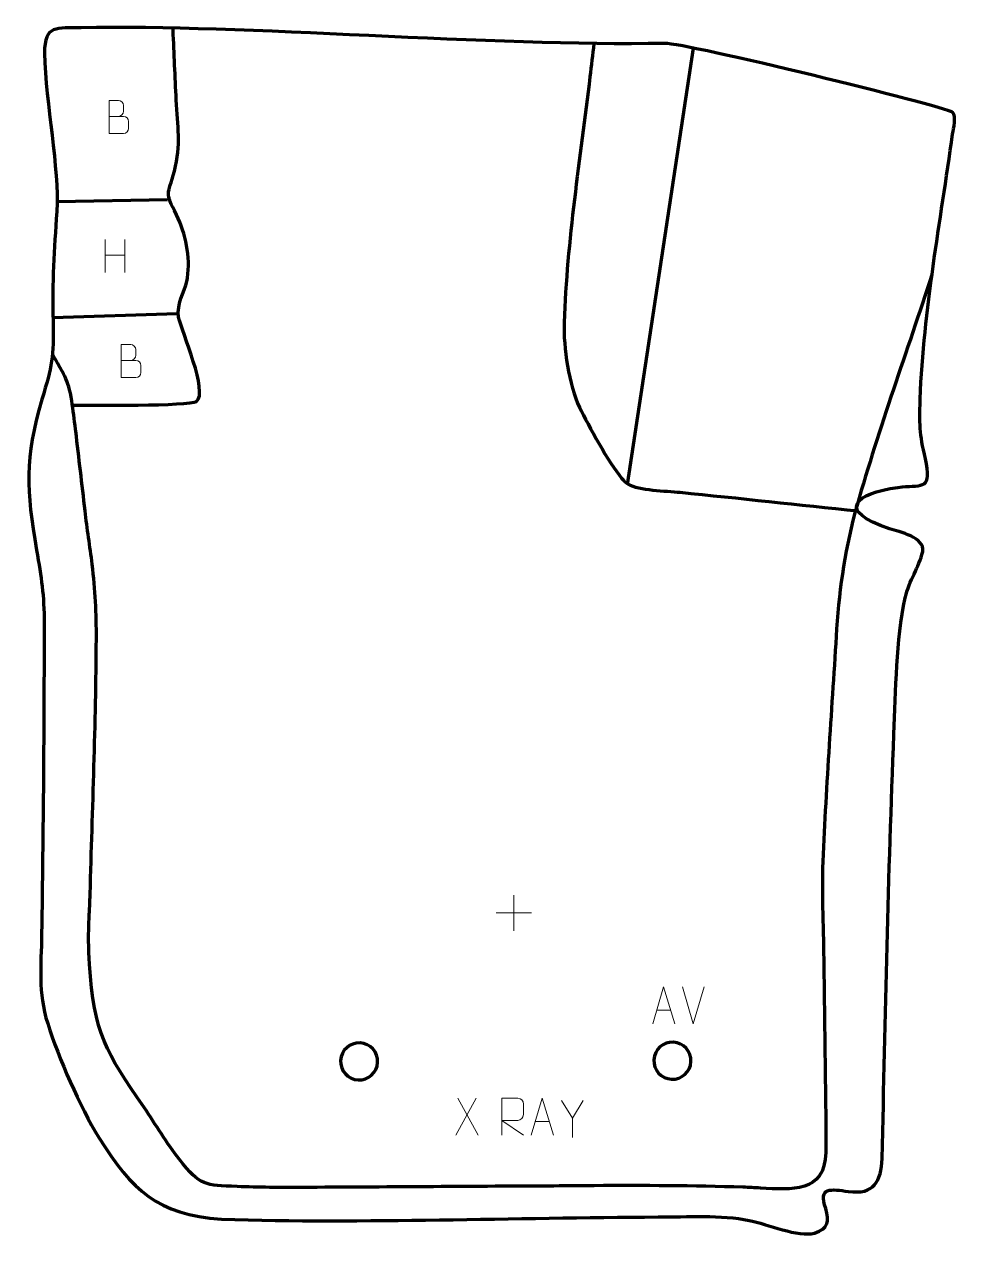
# Model space of a CAD drawing. Header units: millimetres. Extents: x -557 to 72, y 36 to 855.
import ezdxf

# ---------------------------------------------------------------- set-up
doc = ezdxf.new("R2010")
doc.units = ezdxf.units.MM
doc.header["$MEASUREMENT"] = 0
doc.layers.add('layer 2', color=7, linetype='Continuous')
doc.layers.add('layer 3', color=7, linetype='Continuous')

msp = doc.modelspace()

# ---------------------------------------------------------------- linework, layer by layer
at = {"layer": 'layer 2', "color": 142, "lineweight": 158}
for points, knots in [([(-524.7134, 597.6972), (-513.6597, 597.7873), (-445.219, 597.1714), (-440.9266, 600.3072), (-440.9266, 600.3072), (-432.5166, 606.451), (-450.8653, 647.0978), (-452.9272, 657.1877), (-452.9272, 657.1877), (-454.2232, 666.3861), (-449.2949, 672.8586), (-447.2651, 682.1257), (-447.2651, 682.1257), (-447.2651, 682.1257), (-446.9625, 683.6768), (-446.9625, 683.6768), (-446.9625, 683.6768), (-444.6694, 697.8166), (-448.2931, 713.3535), (-454.3482, 726.1506), (-454.3482, 726.1506), (-462.4521, 742.2633), (-460.1585, 738.9281), (-455.7374, 755.5348), (-455.7374, 755.5348), (-451.1701, 773.6452), (-453.5213, 785.6063), (-454.5009, 803.6113), (-454.5009, 803.6113), (-455.2381, 819.2567), (-455.9375, 834.9039), (-456.6346, 850.5512), (-456.6346, 850.5512), (-456.6346, 850.5512), (-456.702, 852.0651), (-456.702, 852.0651)], [0, 0, 0, 0, 0.1, 0.1, 0.1, 0.1, 0.2, 0.2, 0.2, 0.2, 0.3, 0.3, 0.3, 0.3, 0.4, 0.4, 0.4, 0.4, 0.5, 0.5, 0.5, 0.5, 0.6, 0.6, 0.6, 0.6, 0.7, 0.7, 0.7, 0.7, 0.8, 0.8, 0.8, 0.8, 1, 1, 1, 1]), ([(-172.9575, 841.6238), (-173.8589, 834.1622), (-174.7602, 826.7005), (-175.6615, 819.2389), (-175.6615, 819.2389), (-182.2898, 764.6735), (-191.1434, 708.3131), (-193.0994, 653.461), (-193.0994, 653.461), (-193.6823, 637.1132), (-189.7234, 611.087), (-182.6666, 596.3019), (-182.6666, 596.3019), (-176.7814, 583.9716), (-162.8886, 559.0234), (-154.4034, 548.6782), (-154.4034, 548.6782), (-152.9616, 546.9832), (-151.8092, 545.7967), (-150.0143, 544.4837), (-150.0143, 544.4837), (-142.87, 540.379), (-124.2018, 539.9548), (-115.07, 539.0502), (-115.07, 539.0502), (-75.0436, 535.0853), (-35.068, 530.5921), (4.9435, 526.4722)], [0, 0, 0, 0, 0.125, 0.125, 0.125, 0.125, 0.25, 0.25, 0.25, 0.25, 0.375, 0.375, 0.375, 0.375, 0.5, 0.5, 0.5, 0.5, 0.625, 0.625, 0.625, 0.625, 0.75, 0.75, 0.75, 0.75, 1, 1, 1, 1]), ([(54.843, 685.6431), (38.0294, 634.2836), (19.1737, 582.3443), (4.43, 530.4667), (4.43, 530.4667), (-3.5342, 502.4435), (-7.4874, 476.0311), (-9.3871, 447.013), (-9.3871, 447.013), (-12.5502, 394.7191), (-16.5641, 342.5166), (-18.6906, 290.1592), (-18.6906, 290.1592), (-19.5851, 266.7427), (-18.268, 243.0798), (-17.9913, 219.6353), (-17.9913, 219.6353), (-17.6556, 188.1883), (-17.2389, 156.7421), (-16.7988, 125.2964), (-16.7988, 125.2964), (-16.6517, 114.8351), (-16.6061, 104.4056), (-16.7775, 93.9438), (-16.7775, 93.9438), (-17.2648, 66.3739), (-39.9559, 68.7843), (-60.7755, 69.9447), (-60.7755, 69.9447), (-64.6949, 70.1632), (-68.593, 70.4033), (-72.5174, 70.5374), (-72.5174, 70.5374), (-105.9681, 71.4878), (-139.4046, 71.7662), (-172.8671, 71.5107), (-172.8671, 71.5107), (-181.8778, 71.4309), (-190.8878, 71.3538), (-199.8989, 71.3091), (-199.8989, 71.3091), (-199.8989, 71.3091), (-202.9055, 71.2958), (-202.9055, 71.2958), (-202.9055, 71.2958), (-258.5848, 71.0485), (-314.263, 70.6246), (-369.9421, 70.3443), (-369.9421, 70.3443), (-384.4849, 70.2715), (-398.9661, 70.3764), (-413.4998, 70.968), (-413.4998, 70.968), (-435.1777, 71.8823), (-438.324, 71.2883), (-452.2614, 89.0854), (-452.2614, 89.0854), (-461.0707, 100.3341), (-468.214, 112.4154), (-476.1084, 124.246), (-476.1084, 124.246), (-502.1719, 161.6027), (-509.8505, 174.3744), (-513.0229, 221.0056), (-513.0229, 221.0056), (-513.7076, 231.508), (-513.7282, 241.7891), (-513.2734, 252.2996), (-513.2734, 252.2996), (-512.995, 257.6646), (-512.7121, 263.0044), (-512.5362, 268.3752), (-512.5362, 268.3752), (-511.0187, 325.6365), (-508.608, 382.882), (-508.3632, 440.17), (-508.3632, 440.17), (-508.3103, 457.4857), (-509.0036, 473.2805), (-511.1582, 490.4916), (-511.1582, 490.4916), (-512.698, 502.5389), (-514.5556, 514.5286), (-515.9738, 526.5948), (-515.9738, 526.5948), (-518.0384, 544.4727), (-520.092, 562.3509), (-522.2298, 580.2202), (-522.2298, 580.2202), (-522.2298, 580.2202), (-522.4081, 581.7093), (-522.4081, 581.7093), (-522.4081, 581.7093), (-523.1754, 588.0863), (-524.0103, 594.4289), (-524.951, 600.783), (-524.951, 600.783), (-527.1338, 615.3529), (-531.1339, 619.8674), (-537.9485, 632.156)], [0, 0, 0, 0, 0.03846154, 0.03846154, 0.03846154, 0.03846154, 0.07692308, 0.07692308, 0.07692308, 0.07692308, 0.11538462, 0.11538462, 0.11538462, 0.11538462, 0.15384615, 0.15384615, 0.15384615, 0.15384615, 0.19230769, 0.19230769, 0.19230769, 0.19230769, 0.23076923, 0.23076923, 0.23076923, 0.23076923, 0.26923077, 0.26923077, 0.26923077, 0.26923077, 0.30769231, 0.30769231, 0.30769231, 0.30769231, 0.34615385, 0.34615385, 0.34615385, 0.34615385, 0.38461538, 0.38461538, 0.38461538, 0.38461538, 0.42307692, 0.42307692, 0.42307692, 0.42307692, 0.46153846, 0.46153846, 0.46153846, 0.46153846, 0.5, 0.5, 0.5, 0.5, 0.53846154, 0.53846154, 0.53846154, 0.53846154, 0.57692308, 0.57692308, 0.57692308, 0.57692308, 0.61538462, 0.61538462, 0.61538462, 0.61538462, 0.65384615, 0.65384615, 0.65384615, 0.65384615, 0.69230769, 0.69230769, 0.69230769, 0.69230769, 0.73076923, 0.73076923, 0.73076923, 0.73076923, 0.76923077, 0.76923077, 0.76923077, 0.76923077, 0.80769231, 0.80769231, 0.80769231, 0.80769231, 0.84615385, 0.84615385, 0.84615385, 0.84615385, 0.88461538, 0.88461538, 0.88461538, 0.88461538, 0.92307692, 0.92307692, 0.92307692, 0.92307692, 1, 1, 1, 1])]:
    msp.add_open_spline(points, degree=3, knots=knots, dxfattribs=at)
for points in [[(-150.2999, 544.3356), (-150.2999, 544.3356), (-105.7985, 838.5523), (-105.7985, 838.5523)], [(-534.8599, 735.1466), (-534.8599, 735.1466), (-460.382, 736.5637), (-460.382, 736.5637)], [(-537.6474, 656.8851), (-537.6474, 656.8851), (-453.9244, 659.6767), (-453.9244, 659.6767)]]:
    msp.add_open_spline(points, degree=3, dxfattribs=at)
at = {"layer": 'layer 2', "color": 250, "lineweight": 9}
for points, knots in [([(-499.8802, 792.5327), (-496.6212, 792.5331), (-493.3618, 792.5331), (-490.1021, 792.5327), (-490.1021, 792.5327), (-488.3328, 792.5172), (-486.6099, 790.9622), (-486.6099, 789.1264), (-486.6099, 789.1264), (-486.6102, 788.1156), (-486.6102, 785.3843), (-486.6099, 784.3732), (-486.6099, 784.3732), (-486.594, 782.7091), (-487.9753, 780.9053), (-490.0547, 780.9205), (-490.0547, 780.9205), (-493.3147, 780.9208), (-496.5744, 780.9208), (-499.8337, 780.9205), (-499.8337, 780.9205), (-499.8337, 788.3709), (-499.8337, 795.821), (-499.8337, 803.2708), (-499.8337, 803.2708), (-497.7076, 803.2708), (-495.5812, 803.2708), (-493.4547, 803.2708), (-493.4547, 803.2708), (-491.9492, 803.2866), (-490.0712, 801.5754), (-490.0553, 799.8177), (-490.0553, 799.8177), (-490.0557, 797.9671), (-490.0557, 797.8364), (-490.0553, 795.9855), (-490.0553, 795.9855), (-490.0399, 794.1349), (-491.7008, 792.5172), (-493.5012, 792.5327)], [0, 0, 0, 0, 0.09090909, 0.09090909, 0.09090909, 0.09090909, 0.18181818, 0.18181818, 0.18181818, 0.18181818, 0.27272727, 0.27272727, 0.27272727, 0.27272727, 0.36363636, 0.36363636, 0.36363636, 0.36363636, 0.45454545, 0.45454545, 0.45454545, 0.45454545, 0.54545455, 0.54545455, 0.54545455, 0.54545455, 0.63636364, 0.63636364, 0.63636364, 0.63636364, 0.72727273, 0.72727273, 0.72727273, 0.72727273, 0.81818182, 0.81818182, 0.81818182, 0.81818182, 1, 1, 1, 1]), ([(-491.5793, 627.9651), (-488.3203, 627.9655), (-485.0609, 627.9655), (-481.8012, 627.9651), (-481.8012, 627.9651), (-480.0319, 627.9496), (-478.309, 626.3946), (-478.309, 624.5588), (-478.309, 624.5588), (-478.3093, 623.548), (-478.3093, 620.8167), (-478.309, 619.8056), (-478.309, 619.8056), (-478.2931, 618.1415), (-479.6744, 616.3377), (-481.7538, 616.3529), (-481.7538, 616.3529), (-485.0138, 616.3532), (-488.2735, 616.3532), (-491.5328, 616.3529), (-491.5328, 616.3529), (-491.5328, 623.8033), (-491.5328, 631.2534), (-491.5328, 638.7032), (-491.5328, 638.7032), (-489.4067, 638.7032), (-487.2803, 638.7032), (-485.1538, 638.7032), (-485.1538, 638.7032), (-483.6483, 638.719), (-481.7703, 637.0078), (-481.7544, 635.2501), (-481.7544, 635.2501), (-481.7548, 633.3995), (-481.7548, 633.2688), (-481.7544, 631.4179), (-481.7544, 631.4179), (-481.739, 629.5673), (-483.3999, 627.9496), (-485.2003, 627.9651)], [0, 0, 0, 0, 0.09090909, 0.09090909, 0.09090909, 0.09090909, 0.18181818, 0.18181818, 0.18181818, 0.18181818, 0.27272727, 0.27272727, 0.27272727, 0.27272727, 0.36363636, 0.36363636, 0.36363636, 0.36363636, 0.45454545, 0.45454545, 0.45454545, 0.45454545, 0.54545455, 0.54545455, 0.54545455, 0.54545455, 0.63636364, 0.63636364, 0.63636364, 0.63636364, 0.72727273, 0.72727273, 0.72727273, 0.72727273, 0.81818182, 0.81818182, 0.81818182, 0.81818182, 1, 1, 1, 1]), ([(-133.3518, 180.5655), (-133.3518, 180.5655), (-125.9808, 205.519), (-125.9808, 205.519), (-125.9808, 205.519), (-125.9808, 205.519), (-118.4109, 180.5655), (-118.4109, 180.5655)], [0, 0, 0, 0, 0.33333333, 0.33333333, 0.33333333, 0.33333333, 1, 1, 1, 1]), ([(-235.1489, 105.5033), (-235.1489, 105.5033), (-235.1489, 130.4568), (-235.1489, 130.4568), (-235.1489, 130.4568), (-231.5541, 130.4568), (-227.9586, 130.4568), (-224.3634, 130.4568), (-224.3634, 130.4568), (-222.0381, 130.4191), (-220.4808, 128.9291), (-220.4849, 126.5627), (-220.4849, 126.5627), (-220.4853, 124.5272), (-220.4853, 121.4678), (-220.4849, 119.4318), (-220.4849, 119.4318), (-220.4914, 117.5563), (-222.3037, 115.6145), (-224.3132, 115.5954), (-224.3132, 115.5954), (-224.3132, 115.5954), (-235.1489, 115.5954), (-235.1489, 115.5954), (-235.1489, 115.5954), (-235.1489, 115.5954), (-220.4942, 105.5033), (-220.4942, 105.5033)], [0, 0, 0, 0, 0.125, 0.125, 0.125, 0.125, 0.25, 0.25, 0.25, 0.25, 0.375, 0.375, 0.375, 0.375, 0.5, 0.5, 0.5, 0.5, 0.625, 0.625, 0.625, 0.625, 0.75, 0.75, 0.75, 0.75, 1, 1, 1, 1]), ([(-215.2873, 105.5033), (-215.2873, 105.5033), (-207.9163, 130.4568), (-207.9163, 130.4568), (-207.9163, 130.4568), (-207.9163, 130.4568), (-200.3464, 105.5033), (-200.3464, 105.5033)], [0, 0, 0, 0, 0.33333333, 0.33333333, 0.33333333, 0.33333333, 1, 1, 1, 1]), ([(-180.1364, 128.9421), (-180.1364, 128.9421), (-187.4588, 117.0434), (-187.4588, 117.0434), (-187.4588, 117.0434), (-187.4588, 117.0434), (-187.4581, 103.9885), (-187.4581, 103.9885)], [0, 0, 0, 0, 0.33333333, 0.33333333, 0.33333333, 0.33333333, 1, 1, 1, 1])]:
    msp.add_open_spline(points, degree=3, knots=knots, dxfattribs=at)
for points in [[(-502.3502, 709.5158), (-502.3502, 709.5158), (-502.3502, 687.3231), (-502.3502, 687.3231)], [(-489.2345, 709.5158), (-489.2345, 709.5158), (-489.2345, 687.1655), (-489.2345, 687.1655)], [(-502.3327, 698.8734), (-502.3327, 698.8734), (-489.2345, 698.8734), (-489.2345, 698.8734)], [(-226.9669, 267.4207), (-226.9669, 267.4207), (-226.9669, 243.4428), (-226.9669, 243.4428)], [(-238.9558, 255.4317), (-238.9558, 255.4317), (-214.9779, 255.4317), (-214.9779, 255.4317)], [(-105.9923, 180.5582), (-105.9923, 180.5582), (-113.3141, 205.5118), (-113.3141, 205.5118)], [(-98.6704, 205.5118), (-98.6704, 205.5118), (-105.9922, 180.5582), (-105.9922, 180.5582)], [(-130.6292, 189.8149), (-130.6292, 189.8149), (-121.1335, 189.8149), (-121.1335, 189.8149)], [(-252.4012, 130.4568), (-252.4012, 130.4568), (-266.1418, 105.561), (-266.1418, 105.561)], [(-264.6872, 130.4568), (-264.6872, 130.4568), (-250.9466, 105.5033), (-250.9466, 105.5033)], [(-187.4588, 117.0434), (-187.4588, 117.0434), (-194.7797, 128.9421), (-194.7797, 128.9421)], [(-212.5647, 114.7527), (-212.5647, 114.7527), (-203.069, 114.7527), (-203.069, 114.7527)]]:
    msp.add_open_spline(points, degree=3, dxfattribs=at)
at = {"layer": 'layer 2', "color": 142, "lineweight": 200}
for points in [[(-331.877, 142.8304), (-338.7718, 143.1778), (-344.0795, 149.0489), (-343.7321, 155.9436), (-343.7321, 155.9436), (-343.3847, 162.8384), (-337.5137, 168.1462), (-330.6189, 167.7987), (-330.6189, 167.7987), (-323.7241, 167.4513), (-318.4164, 161.5803), (-318.7638, 154.6855), (-318.7638, 154.6855), (-319.1112, 147.7908), (-324.9822, 142.483), (-331.877, 142.8304)], [(-120.7118, 143.3169), (-127.6067, 143.6643), (-132.9144, 149.5354), (-132.5669, 156.4301), (-132.5669, 156.4301), (-132.2195, 163.3249), (-126.3485, 168.6326), (-119.4537, 168.2852), (-119.4537, 168.2852), (-112.5589, 167.9378), (-107.2512, 162.0668), (-107.5986, 155.172), (-107.5986, 155.172), (-107.946, 148.2772), (-113.817, 142.9695), (-120.7118, 143.3169)]]:
    msp.add_open_spline(points, degree=3, knots=[0, 0, 0, 0, 0.2, 0.2, 0.2, 0.2, 0.4, 0.4, 0.4, 0.4, 0.6, 0.6, 0.6, 0.6, 1, 1, 1, 1], dxfattribs=at)
at = {"layer": 'layer 3', "color": 242, "lineweight": 158}
msp.add_open_spline([(-537.5765, 654.484), (-538.4203, 680.4351), (-536.6475, 702.6181), (-535.0886, 728.2849), (-535.0886, 728.2849), (-533.2781, 758.0938), (-542.5169, 800.332), (-543.3413, 835.2008), (-543.3413, 835.2008), (-543.3015, 854.4963), (-535.0651, 851.8907), (-518.685, 852.2464), (-518.685, 852.2464), (-409.5499, 854.6162), (-241.5859, 839.3905), (-125.2693, 841.7202), (-125.2693, 841.7202), (-111.0563, 842.0049), (62.0178, 799.6073), (68.7305, 795.3303), (68.7305, 795.3303), (71.5495, 792.3581), (69.3175, 784.5578), (68.8078, 780.6907), (68.8078, 780.6907), (60.5453, 720.5077), (49.3281, 662.9247), (46.9168, 601.8891), (46.9168, 601.8891), (46.2127, 582.0129), (46.7769, 577.439), (51.2224, 558.1336), (51.2224, 558.1336), (54.1906, 540.1007), (47.2213, 544.3052), (31.9352, 542.3696), (31.9352, 542.3696), (2.9242, 538.3662), (-10.1734, 526.6118), (26.3482, 514.4048), (26.3482, 514.4048), (33.0369, 512.4087), (50.159, 508.693), (48.6358, 499.1686), (48.6358, 499.1686), (46.0984, 488.1612), (39.5908, 480.0653), (36.8316, 467.8049), (36.8316, 467.8049), (30.7878, 439.5391), (30.4006, 405.1772), (29.1885, 376.0232), (29.1885, 376.0232), (25.4834, 280.7205), (23.2786, 185.2631), (21.354, 89.9067), (21.354, 89.9067), (20.3955, 74.2781), (15.9761, 65.3133), (-1.5138, 67.6437), (-1.5138, 67.6437), (-12.955, 69.1877), (-22.1535, 71.0758), (-16.6987, 56.0999), (-16.6987, 56.0999), (-14.0937, 47.5493), (-14.866, 42.4806), (-24.3947, 39.5975), (-24.3947, 39.5975), (-34.8169, 36.4441), (-56.6152, 45.7616), (-68.3043, 48.1255), (-68.3043, 48.1255), (-87.4069, 51.9884), (-110.1281, 50.4979), (-129.7782, 50.4278), (-129.7782, 50.4278), (-226.572, 50.0825), (-327.939, 46.0433), (-424.019, 48.8872), (-424.019, 48.8872), (-467.6715, 52.3298), (-483.9704, 68.0578), (-506.7048, 104.0541), (-506.7048, 104.0541), (-519.5177, 124.9972), (-533.678, 157.3429), (-541.1756, 180.7984), (-541.1756, 180.7984), (-547.9019, 202.5034), (-545.5797, 219.1226), (-545.247, 241.2755), (-545.247, 241.2755), (-544.2078, 311.0069), (-543.6512, 380.7393), (-543.5632, 450.4777), (-543.5632, 450.4777), (-543.5388, 469.7618), (-545.4646, 481.3167), (-548.6869, 500.127), (-548.6869, 500.127), (-555.5517, 540.2013), (-556.9491, 561.9707), (-545.0301, 601.6809), (-545.0301, 601.6809), (-538.3277, 624.011), (-536.8823, 630.429), (-537.5765, 654.484)], degree=3, knots=[0, 0, 0, 0, 0.03571429, 0.03571429, 0.03571429, 0.03571429, 0.07142857, 0.07142857, 0.07142857, 0.07142857, 0.10714286, 0.10714286, 0.10714286, 0.10714286, 0.14285714, 0.14285714, 0.14285714, 0.14285714, 0.17857143, 0.17857143, 0.17857143, 0.17857143, 0.21428571, 0.21428571, 0.21428571, 0.21428571, 0.25, 0.25, 0.25, 0.25, 0.28571429, 0.28571429, 0.28571429, 0.28571429, 0.32142857, 0.32142857, 0.32142857, 0.32142857, 0.35714286, 0.35714286, 0.35714286, 0.35714286, 0.39285714, 0.39285714, 0.39285714, 0.39285714, 0.42857143, 0.42857143, 0.42857143, 0.42857143, 0.46428571, 0.46428571, 0.46428571, 0.46428571, 0.5, 0.5, 0.5, 0.5, 0.53571429, 0.53571429, 0.53571429, 0.53571429, 0.57142857, 0.57142857, 0.57142857, 0.57142857, 0.60714286, 0.60714286, 0.60714286, 0.60714286, 0.64285714, 0.64285714, 0.64285714, 0.64285714, 0.67857143, 0.67857143, 0.67857143, 0.67857143, 0.71428571, 0.71428571, 0.71428571, 0.71428571, 0.75, 0.75, 0.75, 0.75, 0.78571429, 0.78571429, 0.78571429, 0.78571429, 0.82142857, 0.82142857, 0.82142857, 0.82142857, 0.85714286, 0.85714286, 0.85714286, 0.85714286, 0.89285714, 0.89285714, 0.89285714, 0.89285714, 0.92857143, 0.92857143, 0.92857143, 0.92857143, 1, 1, 1, 1], dxfattribs=at)

doc.saveas('drawing.dxf')
